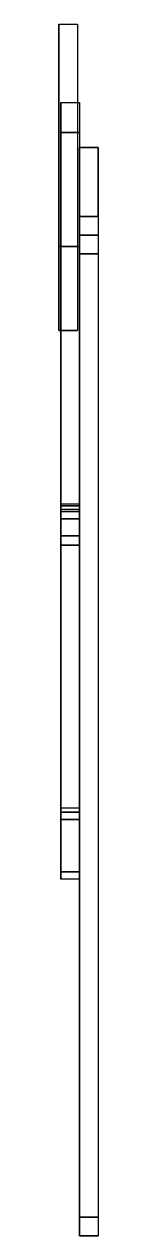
# Model space of a CAD drawing. Extents: x -1.04 to -0.83, y -3.63 to 2.86.
import ezdxf

# ---------------------------------------------------------------- set-up
doc = ezdxf.new("R2010")
doc.units = 0
doc.layers.add('B2', color=1, linetype='CONTINUOUS')

msp = doc.modelspace()

# ---------------------------------------------------------------- linework, layer by layer
at = {"layer": 'B2'}
for points in [[(-1.04, 1.22, 0.64), (-1.04, 2.86, 0.64), (-0.94, 2.86, 0.64), (-0.94, 1.22, 0.64)], [(-1.04, 1.22, 0.59), (-1.04, 2.86, 0.59), (-1.04, 2.86, 0.64), (-1.04, 1.22, 0.64)], [(-1.04, 1.22, 1.06), (-1.04, 2.86, 1.06), (-0.94, 2.86, 1.06), (-0.94, 1.22, 1.06)], [(-1.04, 1.22, 1.01), (-1.04, 2.86, 1.01), (-1.04, 2.86, 1.06), (-1.04, 1.22, 1.06)], [(-1.04, 1.67, 0.72), (-1.04, 2.86, 0.72), (-1.04, 2.86, 0.82), (-1.04, 1.67, 0.82)], [(-1.04, 1.67, 0.82), (-1.04, 2.86, 0.82), (-0.94, 2.86, 0.82), (-0.94, 1.67, 0.82)], [(-1.03, 2.28, 1.22), (-1.03, 2.44, 1.22), (-1.03, 2.44, 1.46), (-1.03, 2.28, 1.46)], [(-1.03, 2.28, 1.46), (-1.03, 2.44, 1.46), (-0.93, 2.44, 1.46), (-0.93, 2.28, 1.46)], [(-1.03, 0.26, 1.32), (-1.03, 2.28, 1.44), (-0.93, 2.28, 1.44), (-0.93, 0.26, 1.32)], [(-1.03, 0.28, 1.22), (-1.03, 2.28, 1.36), (-1.03, 2.28, 1.44), (-1.03, 0.26, 1.32)], [(-0.93, 1.83, 0.44), (-0.93, 2.2, 0.82), (-0.93, 1.73, 0.82), (-0.93, 1.63, 0.46)], [(-0.83, 1.83, 0.44), (-0.83, 2.2, 0.82), (-0.93, 2.2, 0.82), (-0.93, 1.83, 0.44)], [(-0.93, 1.73, 0.82), (-0.93, 2.2, 0.82), (-0.83, 2.2, 0.82), (-0.83, 1.73, 0.82)], [(-0.83, 1.83, 0.36), (-0.83, 1.83, 0.44), (-0.93, 1.83, 0.44), (-0.93, 1.83, 0.36)], [(-0.93, 1.83, 0.36), (-0.93, 1.83, 0.44), (-0.93, 1.73, 0.46), (-0.93, 1.73, 0.34)], [(-0.93, 1.63, 0.46), (-0.93, 1.73, 0.82), (-0.83, 1.73, 0.82), (-0.83, 1.63, 0.46)], [(-0.93, -3.53, 0.46), (-0.93, -3.53, 0.34), (-0.93, 1.73, 0.34), (-0.93, 1.73, 0.46)], [(-0.93, 1.67, 0.82), (-0.93, -1.4, 0.46), (-1.03, -1.4, 0.46), (-1.03, 1.67, 0.82)], [(-1.03, -1.4, 0.46), (-1.03, -1.34, 0.34), (-1.03, 1.67, 0.72), (-1.03, 1.67, 0.82)], [(-0.93, 1.67, 0.72), (-0.93, -1.34, 0.34), (-0.93, -1.4, 0.46), (-0.93, 1.67, 0.82)], [(-0.83, 1.63, 0.46), (-0.83, -3.53, 0.46), (-0.93, -3.53, 0.46), (-0.93, 1.63, 0.46)], [(-0.94, 1.22, 0.64), (-0.94, 1.22, 0.59), (-1.04, 1.22, 0.59), (-1.04, 1.22, 0.64)], [(-0.94, 1.22, 1.06), (-0.94, 1.22, 1.01), (-1.04, 1.22, 1.01), (-1.04, 1.22, 1.06)], [(-1.03, 0.28, 1.22), (-1.03, 0.29, 0.9), (-0.93, 0.29, 0.9), (-0.93, 0.28, 1.22)], [(-1.03, 0.21, 0.97), (-1.03, 0.29, 0.9), (-1.03, 0.28, 1.22), (-1.03, 0.07, 1.28)], [(-1.03, -1.36, 0.71), (-1.03, -1.31, 0.64), (-1.03, 0.29, 0.9), (-1.03, 0.21, 0.97)], [(-1.03, 0.25, 1.44), (-1.03, 0.28, 1.22), (-0.93, 0.28, 1.22), (-0.93, 0.25, 1.44)], [(-1.03, 0.07, 1.28), (-1.03, 0.28, 1.22), (-1.03, 0.25, 1.44), (-1.03, 0.12, 1.44)], [(-1.03, 0.12, 1.44), (-1.03, 0.25, 1.44), (-0.93, 0.25, 1.44), (-0.93, 0.12, 1.44)], [(-0.93, 0.07, 1.28), (-0.93, 0.21, 0.97), (-1.03, 0.21, 0.97), (-1.03, 0.07, 1.28)], [(-0.93, 0.21, 0.97), (-0.93, -1.36, 0.71), (-1.03, -1.36, 0.71), (-1.03, 0.21, 0.97)], [(-0.93, 0.12, 1.44), (-0.93, 0.07, 1.28), (-1.03, 0.07, 1.28), (-1.03, 0.12, 1.44)], [(-1.03, -1.68, 0.48), (-1.03, -1.58, 0.27), (-1.03, -1.31, 0.64), (-1.03, -1.36, 0.71)], [(-0.93, -1.4, 0.46), (-0.93, -1.34, 0.34), (-1.03, -1.34, 0.34), (-1.03, -1.4, 0.46)], [(-0.93, -1.36, 0.71), (-0.93, -1.68, 0.48), (-1.03, -1.68, 0.48), (-1.03, -1.36, 0.71)], [(-1.03, -1.72, 0.42), (-1.03, -1.69, 0.3), (-1.03, -1.58, 0.27), (-1.03, -1.68, 0.48)], [(-0.93, -1.68, 0.48), (-0.93, -1.72, 0.42), (-1.03, -1.72, 0.42), (-1.03, -1.68, 0.48)], [(-0.83, -3.53, 0.46), (-0.83, -3.63, 0.44), (-0.93, -3.63, 0.44), (-0.93, -3.53, 0.46)], [(-0.93, -3.63, 0.44), (-0.93, -3.63, 0.36), (-0.93, -3.53, 0.34), (-0.93, -3.53, 0.46)], [(-0.83, -3.63, 0.44), (-0.83, -3.63, 0.36), (-0.93, -3.63, 0.36), (-0.93, -3.63, 0.44)]]:
    msp.add_3dface(points, dxfattribs=at)

doc.saveas('drawing.dxf')
